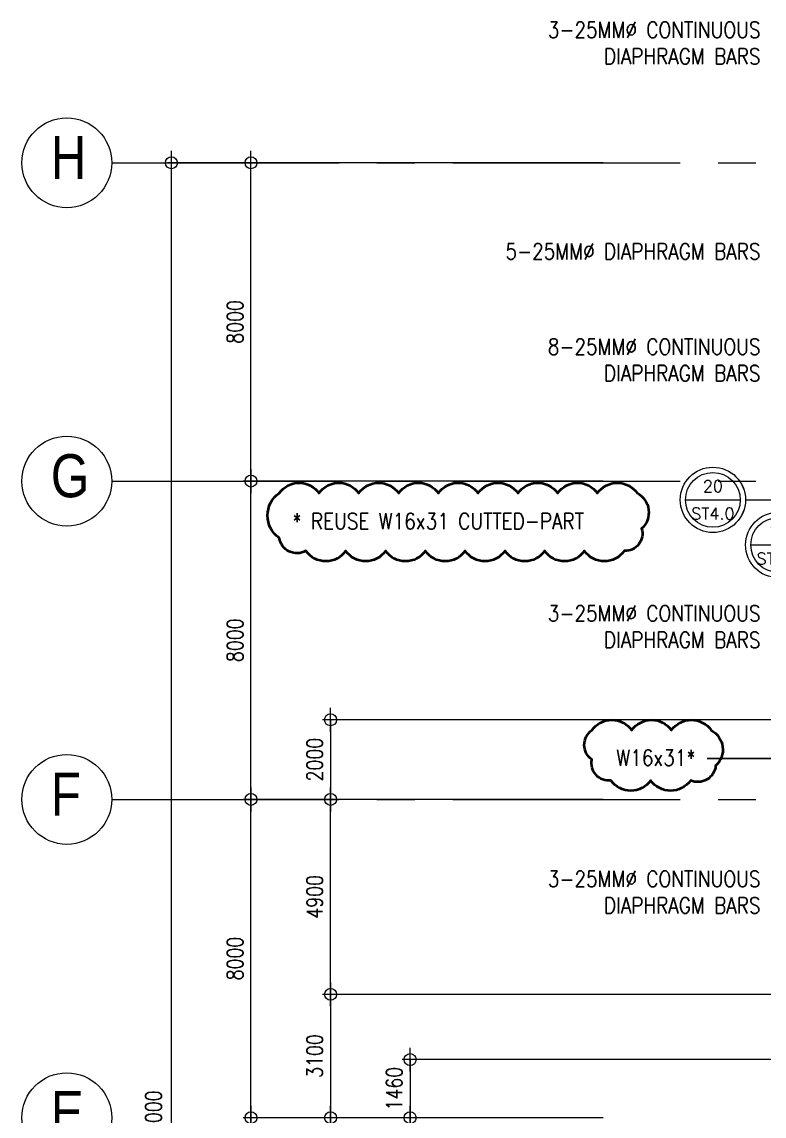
# Model space of a CAD drawing. Header units: millimetres. Extents: x -102066 to 146238, y -50253 to 85631.
# Drawn here: x 12986 to 31644, y 21551 to 49052 of the extents above; entities that cross this region are included whole.
import ezdxf
from ezdxf.enums import TextEntityAlignment as Align

# ---------------------------------------------------------------- set-up
doc = ezdxf.new("R2010")
doc.units = ezdxf.units.MM
doc.header["$MEASUREMENT"] = 0
doc.linetypes.add('CENTER2', pattern=[28.575, 19.05, -3.175, 3.175, -3.175])
doc.layers.get('0').update_dxf_attribs({"lineweight": 0})
for name, color, linetype, lineweight in [('GRIDLINES_DIM', 252, 'Continuous', 5), ('REVCLOUD', 6, 'Continuous', 40), ('S-ANNO-DIMS', 252, 'Continuous', 5), ('S-ANNO-NPLT', 7, 'Continuous', 9), ('S-Anno-Symb', 143, 'Continuous', 15), ('S-BEAM-IDEN', 2, 'Continuous', 9), ('S-BRACE', 2, 'Continuous', 9), ('S_GRID LINES', 252, 'Continuous', 5), ('TEXT', 2, 'Continuous', 20)]:
    doc.layers.add(name, color=color, linetype=linetype, lineweight=lineweight)
doc.styles.add('1', font='simplex.shx', dxfattribs={"width": 0.85, "height": 300})
doc.styles.add('ARIALNW', font='ARIALN.TTF')
doc.styles.add('ROMANSX', font='ROMANS.shx', dxfattribs={"height": 0.09375})
doc.styles.add('SIMPLEX', font='SIMPLEX.shx', dxfattribs={"width": 0.8, "height": 400})
doc.dimstyles.new('DIM_100', dxfattribs={"dimtxt": 1000, "dimasz": 2, "dimexe": 100, "dimexo": 250, "dimgap": 250, "dimtad": 1, "dimdec": 0, "dimrnd": 1, "dimdsep": 46, "dimtxsty": '1', "dimblk1": 'ESCADIM_ARW', "dimblk2": 'ESCADIM_ARW', "dimsah": 1, "dimcen": 50, "dimclrd": 256, "dimclre": 256, "dimclrt": 52, "dimadec": 0, "dimazin": 0, "dimtfac": 1, "dimtdec": 0, "dimtofl": 0, "dimtmove": 0, "dimatfit": 3, "dimldrblk": 'ESCADIM_ARW', "dimfxl": 1, "dimtolj": 1, "dimtzin": 0, "dimarcsym": 0})
doc.dimstyles.new('DIM_200', dxfattribs={"dimtxt": 400, "dimasz": 2, "dimexe": 200, "dimexo": 200, "dimgap": 200, "dimtad": 1, "dimdec": 0, "dimrnd": 1, "dimzin": 1, "dimdsep": 46, "dimtxsty": 'SIMPLEX', "dimblk1": 'ESCADIM_ARW', "dimblk2": 'ESCADIM_ARW', "dimsah": 1, "dimcen": 50, "dimclrd": 251, "dimclre": 251, "dimclrt": 52, "dimazin": 0, "dimtfac": 1, "dimtdec": 0, "dimtofl": 0, "dimtmove": 0, "dimatfit": 3, "dimldrblk": 'ESCADIM_ARW', "dimfxl": 1, "dimtolj": 1, "dimtzin": 0, "dimarcsym": 0})
doc.dimstyles.new('ESCA', dxfattribs={"dimtxt": 300, "dimasz": 1, "dimexe": 100, "dimexo": 100, "dimgap": 100, "dimtad": 1, "dimdec": 0, "dimrnd": 1, "dimdsep": 46, "dimtxsty": '1', "dimblk1": 'ESCADIM_ARW', "dimblk2": 'ESCADIM_ARW', "dimsah": 1, "dimcen": 50, "dimclrd": 256, "dimclre": 256, "dimclrt": 52, "dimadec": 0, "dimazin": 0, "dimtfac": 1, "dimtdec": 0, "dimtofl": 0, "dimtmove": 0, "dimatfit": 3, "dimldrblk": 'ESCADIM_ARW', "dimfxl": 1, "dimtolj": 1, "dimtzin": 0, "dimarcsym": 0})

# ---------------------------------------------------------------- blocks, each defined once
blk = doc.blocks.new('Bubble')
at = {"layer": 'S-ANNO-NPLT'}
blk.add_circle((0, 0), 0.2608, dxfattribs=at)
at = {"layer": 'S-Anno-Symb', "color": 0}
blk.add_line((-0.2188, 0), (0.2188, 0), dxfattribs=at)
blk.add_circle((0, 0), 0.2187, dxfattribs=at)
at = {"layer": 'S-Anno-Symb', "style": 'ROMANSX'}
for tag, p in [('1', (0, 0.1094)), ('S1', (0, -0.1094))]:
    blk.add_attdef(tag, text='', height=0.0937, dxfattribs=at).set_placement(p, align=Align.MIDDLE_CENTER)
at = {"layer": 'S-Anno-Symb', "style": 'ROMANSX', "width": 1.018385, "flags": 8}
blk.add_attdef('LONG', text='', height=0.0937, dxfattribs=at).set_placement((-0.1796, -0.1249), (0.1796, -0.1249), align=Align.FIT)
blk = doc.blocks.new('ESCADIM_ARW')
at = {"color": 7}
blk.add_line((-150, 0), (150, 0), dxfattribs=at)
blk.add_circle((0, 0), 75, dxfattribs=at)
blk = doc.blocks.new('*D71')
at = {"layer": 'Defpoints', "color": 0, "transparency": 16777216}
for p in [(-11056.27824, 56000), (0, 56000, 0), (0, 8000, 0)]:
    blk.add_point(p, dxfattribs=at)
at = {"layer": 'GRIDLINES_DIM', "lineweight": -2, "transparency": 16777216}
for p, q in [((-250, 56000), (-11156.27824, 56000)), ((-11056.27824, 8002), (-11056.27824, 55998)), ((-250, 8000), (-11156.27824, 8000))]:
    blk.add_line(p, q, dxfattribs=at)
at = {"layer": 'GRIDLINES_DIM', "lineweight": -2, "transparency": 16777216, "xscale": 2, "yscale": 2, "zscale": 2}
for p, rotation in [((-11056.27824, 56000), 90), ((-11056.27824, 8000), 270)]:
    blk.add_blockref('ESCADIM_ARW', p, dxfattribs=dict(at, rotation=rotation))
at = {"layer": 'GRIDLINES_DIM', "color": 52, "transparency": 16777216, "insert": (-11506.27324, 32000), "char_height": 300, "attachment_point": 5, "rotation": 90, "style": '1'}
blk.add_mtext('\\A1;{\\H1.3333x;\\W0.8;48000}', dxfattribs=at)
blk = doc.blocks.new('*D27')
at = {"color": 251, "lineweight": -2, "ltscale": 0.05, "transparency": 16777216}
for p, q in [((-200, 32000), (-7256, 32000)), ((-7056, 28902), (-7056, 31998)), ((8050, 28900), (-7256, 28900))]:
    blk.add_line(p, q, dxfattribs=at)
at = {"layer": 'Defpoints', "color": 0, "ltscale": 0.05, "transparency": 16777216}
for p in [(-7056, 32000), (0, 32000, 0), (8250, 28900, 0)]:
    blk.add_point(p, dxfattribs=at)
at = {"color": 251, "lineweight": -2, "ltscale": 0.05, "transparency": 16777216, "xscale": 2, "yscale": 2, "zscale": 2}
for p, rotation in [((-7056, 32000), 90), ((-7056, 28900), 270)]:
    blk.add_blockref('ESCADIM_ARW', p, dxfattribs=dict(at, rotation=rotation))
at = {"color": 52, "ltscale": 0.05, "transparency": 16777216, "insert": (-7456, 30450), "char_height": 400, "attachment_point": 5, "rotation": 90, "style": 'SIMPLEX'}
blk.add_mtext('\\A1;{\\W0.8;3100}', dxfattribs=at)
blk = doc.blocks.new('*D29')
at = {"color": 251, "lineweight": -2, "ltscale": 0.05, "transparency": 16777216}
for p, q in [((-200, 32000), (-5256, 32000)), ((-5056, 30542), (-5056, 31998)), ((6444, 30540), (-5256, 30540))]:
    blk.add_line(p, q, dxfattribs=at)
at = {"layer": 'Defpoints', "color": 0, "ltscale": 0.05, "transparency": 16777216}
for p in [(-5056, 32000), (0, 32000, 0), (6644, 30540, 0)]:
    blk.add_point(p, dxfattribs=at)
at = {"color": 251, "lineweight": -2, "ltscale": 0.05, "transparency": 16777216, "xscale": 2, "yscale": 2, "zscale": 2}
for p, rotation in [((-5056, 32000), 90), ((-5056, 30540), 270)]:
    blk.add_blockref('ESCADIM_ARW', p, dxfattribs=dict(at, rotation=rotation))
at = {"color": 52, "ltscale": 0.05, "transparency": 16777216, "insert": (-5456, 31270), "char_height": 400, "attachment_point": 5, "rotation": 90, "style": 'SIMPLEX'}
blk.add_mtext('\\A1;{\\W0.8;1460}', dxfattribs=at)
blk = doc.blocks.new('*D30')
at = {"color": 251, "lineweight": -2, "ltscale": 0.05, "transparency": 16777216}
for p, q in [((8050, 35100), (-7256, 35100)), ((-7056, 35098), (-7056, 32002)), ((-200, 32000), (-7256, 32000))]:
    blk.add_line(p, q, dxfattribs=at)
at = {"layer": 'Defpoints', "color": 0, "ltscale": 0.05, "transparency": 16777216}
for p in [(8250, 35100, 0), (-7056, 32000), (0, 32000, 0)]:
    blk.add_point(p, dxfattribs=at)
at = {"color": 251, "lineweight": -2, "ltscale": 0.05, "transparency": 16777216, "xscale": 2, "yscale": 2, "zscale": 2}
for p, rotation in [((-7056, 35100), 90), ((-7056, 32000), 270)]:
    blk.add_blockref('ESCADIM_ARW', p, dxfattribs=dict(at, rotation=rotation))
at = {"color": 52, "ltscale": 0.05, "transparency": 16777216, "insert": (-7456, 33550), "char_height": 400, "attachment_point": 5, "rotation": 90, "style": 'SIMPLEX'}
blk.add_mtext('\\A1;{\\W0.8;3100}', dxfattribs=at)
blk = doc.blocks.new('*D31')
at = {"color": 251, "lineweight": -2, "ltscale": 0.05, "transparency": 16777216}
for p, q in [((6444, 33460), (-5256, 33460)), ((-5056, 33458), (-5056, 32002)), ((-200, 32000), (-5256, 32000))]:
    blk.add_line(p, q, dxfattribs=at)
at = {"layer": 'Defpoints', "color": 0, "ltscale": 0.05, "transparency": 16777216}
for p in [(6644, 33460, 0), (-5056, 32000), (0, 32000, 0)]:
    blk.add_point(p, dxfattribs=at)
at = {"color": 251, "lineweight": -2, "ltscale": 0.05, "transparency": 16777216, "xscale": 2, "yscale": 2, "zscale": 2}
for p, rotation in [((-5056, 33460), 90), ((-5056, 32000), 270)]:
    blk.add_blockref('ESCADIM_ARW', p, dxfattribs=dict(at, rotation=rotation))
at = {"color": 52, "ltscale": 0.05, "transparency": 16777216, "insert": (-5456, 32730), "char_height": 400, "attachment_point": 5, "rotation": 90, "style": 'SIMPLEX'}
blk.add_mtext('\\A1;{\\W0.8;1460}', dxfattribs=at)
blk = doc.blocks.new('*D32')
at = {"color": 251, "lineweight": -2, "ltscale": 0.05, "transparency": 16777216}
for p, q in [((-200, 40000), (-7256, 40000)), ((-7056, 35102), (-7056, 39998)), ((8050, 35100), (-7256, 35100))]:
    blk.add_line(p, q, dxfattribs=at)
at = {"layer": 'Defpoints', "color": 0, "ltscale": 0.05, "transparency": 16777216}
for p in [(-7056, 40000), (0, 40000, 0), (8250, 35100, 0)]:
    blk.add_point(p, dxfattribs=at)
at = {"color": 251, "lineweight": -2, "ltscale": 0.05, "transparency": 16777216, "xscale": 2, "yscale": 2, "zscale": 2}
for p, rotation in [((-7056, 40000), 90), ((-7056, 35100), 270)]:
    blk.add_blockref('ESCADIM_ARW', p, dxfattribs=dict(at, rotation=rotation))
at = {"color": 52, "ltscale": 0.05, "transparency": 16777216, "insert": (-7456, 37550), "char_height": 400, "attachment_point": 5, "rotation": 90, "style": 'SIMPLEX'}
blk.add_mtext('\\A1;{\\W0.8;4900}', dxfattribs=at)
blk = doc.blocks.new('*D61')
at = {"color": 251, "lineweight": -2, "ltscale": 0.05, "transparency": 16777216}
for p, q in [((-200, 32000), (-9256.27824, 32000)), ((-9056.27824, 24002), (-9056.27824, 31998)), ((-200, 24000), (-9256.27824, 24000))]:
    blk.add_line(p, q, dxfattribs=at)
at = {"layer": 'Defpoints', "color": 0, "ltscale": 0.05, "transparency": 16777216}
for p in [(-9056.27824, 32000), (0, 32000, 0), (0, 24000, 0)]:
    blk.add_point(p, dxfattribs=at)
at = {"color": 251, "lineweight": -2, "ltscale": 0.05, "transparency": 16777216, "xscale": 2, "yscale": 2, "zscale": 2}
for p, rotation in [((-9056.27824, 32000), 90), ((-9056.27824, 24000), 270)]:
    blk.add_blockref('ESCADIM_ARW', p, dxfattribs=dict(at, rotation=rotation))
at = {"color": 52, "ltscale": 0.05, "transparency": 16777216, "insert": (-9456.27824, 28000), "char_height": 400, "attachment_point": 5, "rotation": 90, "style": 'SIMPLEX'}
blk.add_mtext('\\A1;{\\W0.8;8000}', dxfattribs=at)
blk = doc.blocks.new('*D62')
at = {"color": 251, "lineweight": -2, "ltscale": 0.05, "transparency": 16777216}
for p, q in [((-200, 40000), (-9256.27824, 40000)), ((-9056.27824, 32002), (-9056.27824, 39998)), ((-200, 32000), (-9256.27824, 32000))]:
    blk.add_line(p, q, dxfattribs=at)
at = {"layer": 'Defpoints', "color": 0, "ltscale": 0.05, "transparency": 16777216}
for p in [(-9056.27824, 40000), (0, 40000, 0), (0, 32000, 0)]:
    blk.add_point(p, dxfattribs=at)
at = {"color": 251, "lineweight": -2, "ltscale": 0.05, "transparency": 16777216, "xscale": 2, "yscale": 2, "zscale": 2}
for p, rotation in [((-9056.27824, 40000), 90), ((-9056.27824, 32000), 270)]:
    blk.add_blockref('ESCADIM_ARW', p, dxfattribs=dict(at, rotation=rotation))
at = {"color": 52, "ltscale": 0.05, "transparency": 16777216, "insert": (-9456.27824, 36000), "char_height": 400, "attachment_point": 5, "rotation": 90, "style": 'SIMPLEX'}
blk.add_mtext('\\A1;{\\W0.8;8000}', dxfattribs=at)
blk = doc.blocks.new('*D63')
at = {"color": 251, "lineweight": -2, "ltscale": 0.05, "transparency": 16777216}
for p, q in [((-200, 48000), (-9256.27824, 48000)), ((-9056.27824, 40002), (-9056.27824, 47998)), ((-200, 40000), (-9256.27824, 40000))]:
    blk.add_line(p, q, dxfattribs=at)
at = {"layer": 'Defpoints', "color": 0, "ltscale": 0.05, "transparency": 16777216}
for p in [(-9056.27824, 48000), (0, 48000, 0), (0, 40000, 0)]:
    blk.add_point(p, dxfattribs=at)
at = {"color": 251, "lineweight": -2, "ltscale": 0.05, "transparency": 16777216, "xscale": 2, "yscale": 2, "zscale": 2}
for p, rotation in [((-9056.27824, 48000), 90), ((-9056.27824, 40000), 270)]:
    blk.add_blockref('ESCADIM_ARW', p, dxfattribs=dict(at, rotation=rotation))
at = {"color": 52, "ltscale": 0.05, "transparency": 16777216, "insert": (-9456.27824, 44000), "char_height": 400, "attachment_point": 5, "rotation": 90, "style": 'SIMPLEX'}
blk.add_mtext('\\A1;{\\W0.8;8000}', dxfattribs=at)
blk = doc.blocks.new('*D64')
at = {"color": 251, "lineweight": -2, "ltscale": 0.05, "transparency": 16777216}
for p, q in [((-200, 56000), (-9256.27824, 56000)), ((-9056.27824, 48002), (-9056.27824, 55998)), ((-200, 48000), (-9256.27824, 48000))]:
    blk.add_line(p, q, dxfattribs=at)
at = {"layer": 'Defpoints', "color": 0, "ltscale": 0.05, "transparency": 16777216}
for p in [(-9056.27824, 56000), (0, 56000, 0), (0, 48000, 0)]:
    blk.add_point(p, dxfattribs=at)
at = {"color": 251, "lineweight": -2, "ltscale": 0.05, "transparency": 16777216, "xscale": 2, "yscale": 2, "zscale": 2}
for p, rotation in [((-9056.27824, 56000), 90), ((-9056.27824, 48000), 270)]:
    blk.add_blockref('ESCADIM_ARW', p, dxfattribs=dict(at, rotation=rotation))
at = {"color": 52, "ltscale": 0.05, "transparency": 16777216, "insert": (-9456.27824, 52000), "char_height": 400, "attachment_point": 5, "rotation": 90, "style": 'SIMPLEX'}
blk.add_mtext('\\A1;{\\W0.8;8000}', dxfattribs=at)
blk = doc.blocks.new('*D73')
at = {"color": 251, "lineweight": -2, "ltscale": 0.05, "transparency": 16777216}
for p, q in [((7800, 42000), (-7256.27824, 42000)), ((-7056.27824, 41998), (-7056.27824, 40002)), ((-200, 40000), (-7256.27824, 40000))]:
    blk.add_line(p, q, dxfattribs=at)
at = {"layer": 'Defpoints', "color": 0, "ltscale": 0.05, "transparency": 16777216}
for p in [(8000, 42000, 0), (-7056.27824, 40000), (0, 40000, 0)]:
    blk.add_point(p, dxfattribs=at)
at = {"color": 251, "lineweight": -2, "ltscale": 0.05, "transparency": 16777216, "xscale": 2, "yscale": 2, "zscale": 2}
for p, rotation in [((-7056.27824, 42000), 90), ((-7056.27824, 40000), 270)]:
    blk.add_blockref('ESCADIM_ARW', p, dxfattribs=dict(at, rotation=rotation))
at = {"color": 52, "ltscale": 0.05, "transparency": 16777216, "insert": (-7456.27824, 41000), "char_height": 400, "attachment_point": 5, "rotation": 90, "style": 'SIMPLEX'}
blk.add_mtext('\\A1;{\\W0.8;2000}', dxfattribs=at)
blk = doc.blocks.new("ADD' L BARS")
at = {"layer": 'S-BEAM-IDEN', "char_height": 400, "attachment_point": 3, "style": '1'}
for s, insert in [('5-25MM∅ DIAPHRAGM BARS', (3752.1, 53974, 0)), ('8-25MM∅ CONTINUOUS \\PDIAPHRAGM BARS', (3752.1, 51576.8, 0)), ('3-25MM∅ CONTINUOUS \\PDIAPHRAGM BARS', (3752.1, 44877.2, -106.7)), ('3-25MM∅ CONTINUOUS \\PDIAPHRAGM BARS', (3752.1, 38204.3, 0))]:
    blk.add_mtext_dynamic_manual_height_columns(s, width=8791.578, gutter_width=1, heights=[0], dxfattribs=dict(at, insert=insert))
blk = doc.blocks.new('DIM_GRIDLINES_2')
for centre in [(-13685.6, 56000, 0), (-13685.6, 48000, 0), (-13685.6, 40000, 0), (-13685.6, 32000, 0)]:
    blk.add_circle(centre, 1129.4)
at = {"layer": 'GRIDLINES_DIM', "linetype": 'CENTER2', "ltscale": 300}
for p, q in [((-12556.3, 56000, 0), (50790.7, 56000, 0)), ((-12556.3, 48000, 0), (50790.7, 48000, 0)), ((-12556.3, 40000, 0), (50790.7, 40000, 0))]:
    blk.add_line(p, q, dxfattribs=at)
at = {"layer": 'TEXT', "char_height": 1082.3, "width": 6807.085, "attachment_point": 1, "style": 'ARIALNW'}
for s, insert in [('H', (-14087.5, 56675.4, 0)), ('G', (-14087.5, 48675.4, 0)), ('F', (-14087.5, 40675.4, 0)), ('E', (-14087.5, 32675.4, 0))]:
    blk.add_mtext(s, dxfattribs=dict(at, insert=insert))
at = {"ltscale": 0.05}
for base, p1, p2, angle, picture, middle in [((-9056.3, 56000, 0), (0, 48000, 0), (0, 56000, 0), 90, '*D64', (-9456.3, 52000, 0)), ((-9056.3, 48000, 0), (0, 40000, 0), (0, 48000, 0), 90, '*D63', (-9456.3, 44000, 0)), ((-7056.3, 40000, 0), (8000, 42000, 0), (0, 40000, 0), 270, '*D73', (-7456.3, 41000, 0)), ((-9056.3, 40000, 0), (0, 32000, 0), (0, 40000, 0), 90, '*D62', (-9456.3, 36000, 0)), ((-7056.3, 40000, 0), (8250, 35099.6, 0), (0, 40000, 0), 90, '*D32', (-7456.3, 37549.8, 0)), ((-7056.3, 32000, 0), (8250, 35099.6, 0), (0, 32000, 0), 270, '*D30', (-7456.3, 33549.8, 0)), ((-9056.3, 32000, 0), (0, 24000, 0), (0, 32000, 0), 90, '*D61', (-9456.3, 28000, 0)), ((-7056.3, 32000, 0), (8250, 28900.4, 0), (0, 32000, 0), 90, '*D27', (-7456.3, 30450.2, 0))]:
    dim = blk.add_linear_dim(base=base, p1=p1, p2=p2, angle=angle, text='{\\W0.8;<>}', dimstyle='DIM_200', dxfattribs=at)
    dim.commit()
    dim.dimension.update_dxf_attribs({"geometry": picture, "text_midpoint": middle})
for p1, angle, picture, middle in [((6644.4, 33459.6, 0), 270, '*D31', (-5056.3, 32729.8, 0)), ((6644.4, 30540.4, 0), 90, '*D29', (-5056.3, 31270.2, 0))]:
    dim = blk.add_linear_dim(base=(-5056.3, 32000, 0), p1=p1, p2=(0, 32000, 0), angle=angle, text='{\\W0.8;<>}', dimstyle='DIM_200', dxfattribs=at)
    dim.commit()
    dim.dimension.update_dxf_attribs({"geometry": picture, "text_midpoint": middle, "dimtype": 128})
at = {"layer": 'GRIDLINES_DIM'}
dim = blk.add_linear_dim(base=(-11056.3, 56000, 0), p1=(0, 8000, 0), p2=(0, 56000, 0), angle=90, text='{\\H1.3333x;\\W0.8;<>}', dimstyle='DIM_100', override={"dimtxt": 400, "dimtxsty": '1'}, dxfattribs=at)
dim.commit()
dim.dimension.update_dxf_attribs({"geometry": '*D71', "text_midpoint": (-11506.3, 32000, 0)})

msp = doc.modelspace()

# ---------------------------------------------------------------- linework, layer by layer
at = {"layer": 'REVCLOUD', "ltscale": 0.5}
for points in [[(19454.55001, 37207.62699, -0.52056705), (20454.55001, 37207.62699, -0.52056705), (21454.55001, 37207.62699, -0.52056705), (22454.55001, 37207.62699, -0.52056705), (23454.55001, 37207.62699, -0.52056705), (24454.55001, 37207.62699, -0.52056705), (25454.55001, 37207.62699, -0.52056705), (26454.55001, 37207.62699, -0.52056705), (27454.55001, 37207.62699, -0.52056705), (28454.55001, 37207.62699, -0.52056705), (28565.15445, 36318.23143, -0.52056705), (28127.81274, 35755.57314, -0.52056705), (27127.81274, 35755.57314, -0.52056705), (26127.81274, 35755.57314, -0.52056705), (25127.81274, 35755.57314, -0.52056705), (24127.81274, 35755.57314, -0.52056705), (23127.81274, 35755.57314, -0.52056705), (22127.81274, 35755.57314, -0.52056705), (21127.81274, 35755.57314, -0.52056705), (20127.81274, 35755.57314, -0.52056705), (19454.55001, 36082.3104, -0.52056705)], [(27315.12933, 31248.06899, -0.52056705), (28315.12933, 31248.06899, -0.52056705), (29315.12933, 31248.06899, -0.52056705), (30315.12933, 31248.06899, -0.52056705), (30425.38143, 30358.32109, -0.52056705), (29793.95203, 29989.75048, -0.52056705), (28793.95203, 29989.75048, -0.52056705), (27793.95203, 29989.75048, -0.52056705), (27315.12933, 30510.92777, -0.52056705)]]:
    msp.add_lwpolyline(points, format="xyb", close=True, dxfattribs=at)
at = {"layer": 'S-ANNO-NPLT'}
for centre in [(30356.07524, 37039.27885, -106.73928), (31998.80718, 35906.05242, -106.73928)]:
    msp.add_circle(centre, 821.36597, dxfattribs=at)
at = {"layer": 'S-Anno-Symb', "linetype": 'ByBlock'}
msp.add_line((31177.44121, 37039.27885, -106.73928), (36694.45709, 37039.27885, -106.73928), dxfattribs=at)

# ---------------------------------------------------------------- block references
at = {"layer": 'S-Anno-Symb', "xscale": 3149.760000000242, "yscale": 3149.760000000242, "zscale": 3149.760000000242}
for p, values in [((30356.07524, 37039.27885, -106.73928), {'1': '20', 'S1': 'ST4.0'}), ((31998.80718, 35906.05242, -106.73928), {'1': '15', 'S1': 'ST4.0'})]:
    msp.add_blockref('Bubble', p, dxfattribs=at).add_auto_attribs(values)
at = {"layer": 'S-BRACE'}
msp.add_blockref("ADD' L BARS", (27801.45006, -10490.36124, -106.73929), dxfattribs=at)
at = {"layer": 'S_GRID LINES'}
msp.add_blockref('DIM_GRIDLINES_2', (27801.45006, -10488.73292, -106.73928), dxfattribs=at)

# ---------------------------------------------------------------- texts
at = {"layer": 'S-BEAM-IDEN', "char_height": 400, "attachment_point": 3, "style": '1'}
for s, insert in [('3-25MM∅ CONTINUOUS \\PDIAPHRAGM BARS', (31553.50409, 49052.36427, -106.73931)), ('8-25MM∅ CONTINUOUS \\PDIAPHRAGM BARS', (31553.50409, 41088.04244, -106.73932))]:
    msp.add_mtext_dynamic_manual_height_columns(s, width=8791.57845, gutter_width=1, heights=[0], dxfattribs=dict(at, insert=insert))
at = {"layer": 'TEXT', "color": 7, "char_height": 400, "style": '1'}
for s, insert, attachment_point in [('\\pxql;* REUSE W16x31 CUTTED-PART', (19786.20169, 36503.33046), 4), ('W16x31*', (29924.77654, 30757.17311, -426.95719), 3)]:
    msp.add_mtext_dynamic_manual_height_columns(s, width=8791.57845, gutter_width=1, heights=[0], dxfattribs=dict(at, insert=insert, attachment_point=attachment_point))

# ---------------------------------------------------------------- leaders
at = {"layer": 'S-ANNO-DIMS', "color": 4}
for points in [[(40361.45006, 30536.6705, -106.7393), (30208.96139, 30536.46294, -106.7393)], [(42059.95578, 30536.46294, -106.7393), (30208.96139, 30536.46294, -106.7393)]]:
    msp.add_leader(points, dimstyle='ESCA', override={"dimasz": 2, "dimtad": 0, "dimfxl": 0.0625}, dxfattribs=at)

doc.saveas('drawing.dxf')
